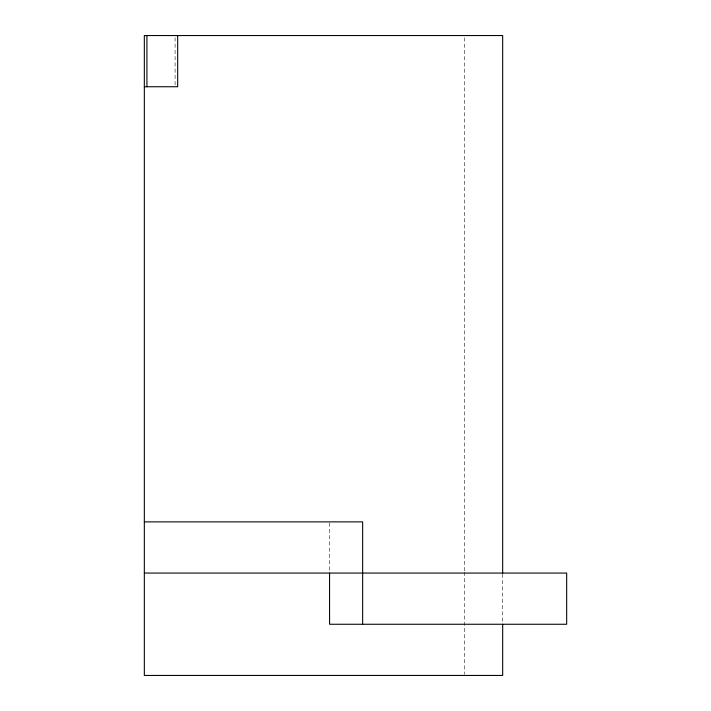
<?xml version="1.0" encoding="UTF-8"?>
<svg xmlns="http://www.w3.org/2000/svg" width="711" height="711" viewBox="0 0 711 711"><rect width="100%" height="100%" fill="white"/><g stroke="black" fill="none" stroke-linecap="round" stroke-linejoin="round"><path stroke-width="0.53" stroke-dasharray="3.56 2.67" d="M502.677 574.159L502.677 623.165M464.283 37.772L464.283 571.022M464.283 572.133L464.283 674.339M329.575 522.967L329.575 571.973M175.084 37.727L175.084 85.649"/><path stroke-width="1.07" d="M144.333 86.742L177.67 86.742L177.67 35.55M144.333 521.874L362.646 521.874L362.646 624.258M144.333 573.066L566.667 573.066L566.667 624.258L329.575 624.258L329.575 573.066M502.677 573.066L502.677 35.55L144.333 35.55L144.333 675.45L502.677 675.45L502.677 624.258M146.919 35.55L146.919 86.742"/></g></svg>
